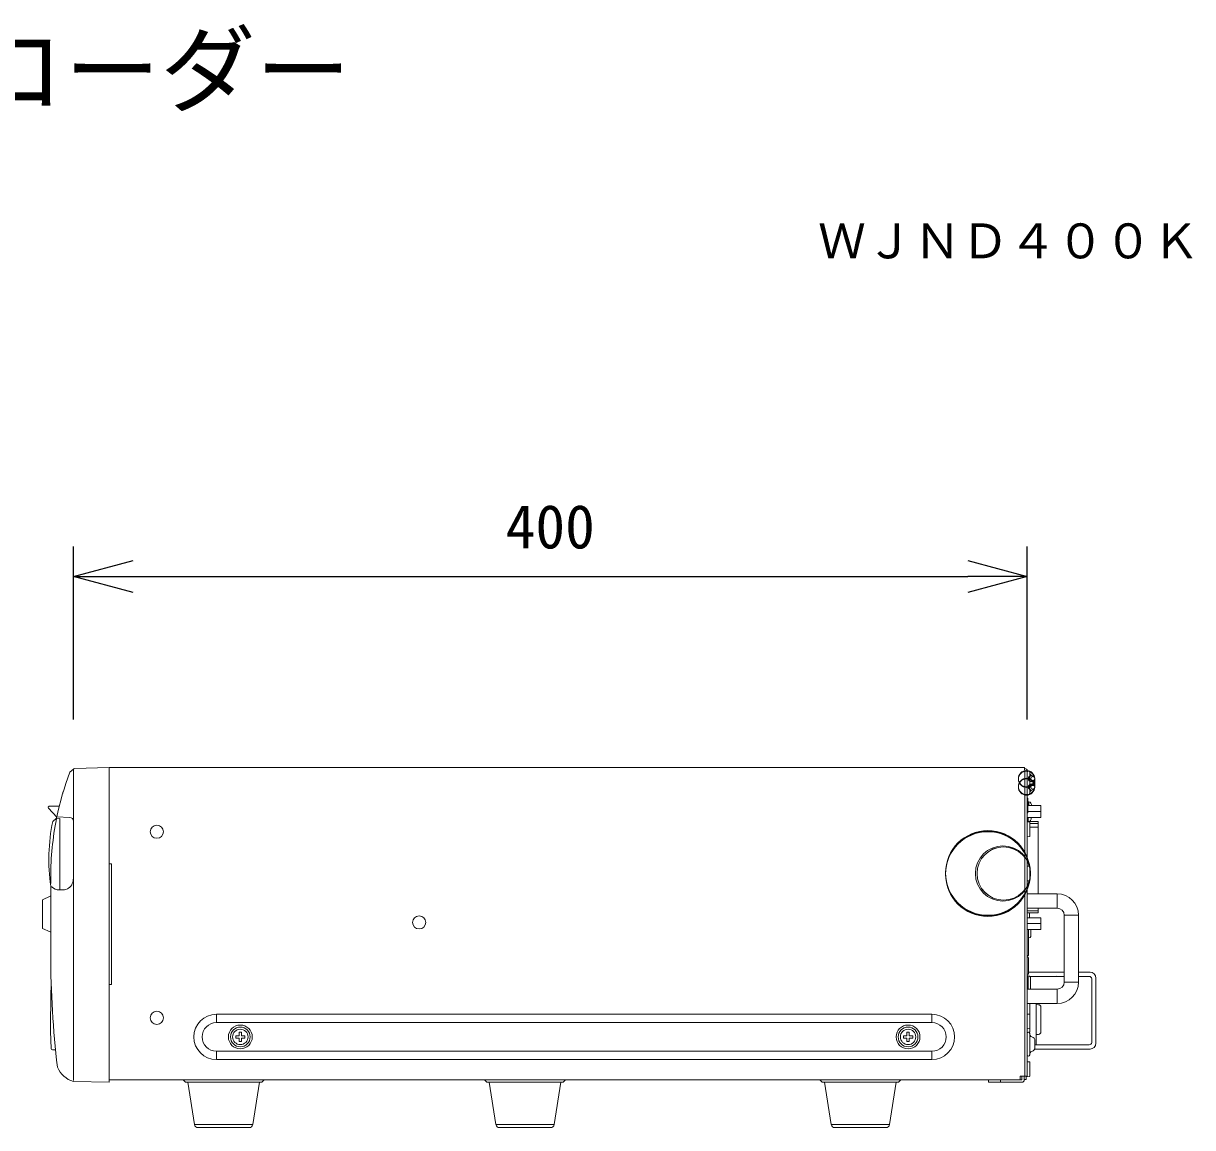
# Model space of a CAD drawing. Units: millimetres, scale not verified. Extents: x -63 to 62, y -56 to 57.
# Drawn here: x 10.77 to 59.8, y 10.51 to 56.79 of the extents above; entities that cross this region are included whole.
import ezdxf
from ezdxf.enums import TextEntityAlignment as Align

# ---------------------------------------------------------------- set-up
doc = ezdxf.new("R2010")
doc.units = ezdxf.units.MM
doc.header["$LTSCALE"] = 0.125
for name, color, linetype in [('0-0_0', 7, 'Continuous'), ('0-1_MOJI1', 7, 'Continuous'), ('0-3_TOUROKU', 7, 'Continuous'), ('0-4_SUNPO', 7, 'Continuous')]:
    doc.layers.add(name, color=color, linetype=linetype)
doc.layers.add('0-5_GAIKEI', color=1, linetype='Continuous', lineweight=18)
doc.styles.add('ＭＳ ゴシック', font='')
doc.styles.get('ＭＳ ゴシック').set_extended_font_data('MS Gothic')

# ---------------------------------------------------------------- blocks, each defined once
blk = doc.blocks.new('_Open30')
at = {"layer": '0-0_0'}
blk.add_line((0, 0), (-1, 0), dxfattribs=at)
blk.add_lwpolyline([(-1, 0.26795), (0, 0), (-1, -0.26795)], dxfattribs=at)
blk = doc.blocks.new('D1')
at = {"layer": '0-4_SUNPO'}
for p, q in [((206.3705, 215.1065), (206.3705, 222.3565)), ((246.3705, 215.1065), (246.3705, 222.3565)), ((208.8705, 221.1065), (243.8705, 221.1065))]:
    blk.add_line(p, q, dxfattribs=at)
at = {"layer": '0-4_SUNPO', "xscale": 2.5, "yscale": 2.5, "rotation": 180}
blk.add_blockref('_Open30', (206.3705, 221.1065), dxfattribs=at)
at = {"layer": '0-4_SUNPO', "xscale": 2.5, "yscale": 2.5}
blk.add_blockref('_Open30', (246.3705, 221.1065), dxfattribs=at)
at = {"layer": '0-4_SUNPO', "style": 'ＭＳ ゴシック'}
blk.add_text('400', height=1.833, dxfattribs=at).set_placement((224.4955, 221.7315), align=Align.BOTTOM_LEFT)

msp = doc.modelspace()

# ---------------------------------------------------------------- linework, layer by layer
at = {"layer": '0-5_GAIKEI', "color": 7}
for p, q in [((12.8881, 25.5476), (12.7198, 25.4096)), ((12.9181, 25.5589), (14.3698, 25.6096)), ((52.7498, 25.6096), (14.3698, 25.6096)), ((52.7498, 25.6096), (52.7498, 25.5014)), ((52.7498, 25.551), (52.7698, 25.551)), ((52.7498, 25.5014), (52.7698, 25.5014)), ((52.7698, 25.5596), (52.7698, 25.551)), ((52.7698, 25.5014), (52.7698, 12.6696)), ((52.8698, 12.6696), (52.8698, 25.4596)), ((12.1738, 23.5164), (11.8233, 23.8981)), ((12.2784, 23.9819), (11.8602, 23.9819)), ((12.1602, 23.4822), (12.0018, 23.3396)), ((11.9198, 20.6253), (11.9198, 17.7642)), ((11.8898, 20.2096), (11.5698, 20.0596)), ((11.9198, 20.2096), (11.8898, 20.2096)), ((11.5698, 18.8596), (11.5698, 20.0596)), ((11.8898, 18.7096), (11.5698, 18.8596)), ((11.9198, 18.7096), (11.8898, 18.7096)), ((11.9263, 16.209), (11.9039, 14.5521)), ((11.9039, 14.547), (11.9378, 13.8174)), ((11.9868, 13.7706), (12.1202, 13.7683)), ((14.3698, 12.4096), (12.8698, 12.4357)), ((14.3698, 12.5096), (14.3698, 12.4096)), ((14.3698, 12.5096), (52.6398, 12.5096)), ((52.8698, 12.6696), (52.5698, 12.6696)), ((52.5698, 12.6696), (52.5698, 12.5096)), ((52.6398, 12.5096), (52.6398, 12.6696))]:
    msp.add_line(p, q, dxfattribs=at)
at = {"layer": '0-5_GAIKEI'}
for p, q in [((12.8698, 12.4849), (12.8698, 25.5089)), ((14.3698, 25.6096), (14.3698, 12.5096)), ((52.9698, 24.5096), (52.9698, 25.4096)), ((53.1228, 25.2367), (53.0268, 25.2824)), ((53.1788, 25.1546), (53.1795, 25.1546)), ((53.1798, 25.1396), (53.1798, 24.7795)), ((53.1228, 24.6824), (53.0268, 24.6367)), ((53.1795, 24.7646), (53.1788, 24.7646)), ((52.8698, 24.3132), (52.8828, 24.312)), ((52.8916, 23.7145), (52.8916, 24.3046)), ((52.8916, 24.1596), (52.9317, 24.1596)), ((52.9317, 24.0116), (52.9317, 24.1596)), ((52.8698, 23.7059), (52.8828, 23.7071)), ((52.8916, 24.0116), (53.4438, 24.0116)), ((52.8916, 23.7616), (53.4438, 23.7616)), ((53.4438, 24.0116), (53.4438, 23.5116)), ((12.1613, 23.4547), (12.2998, 23.4596)), ((12.1763, 23.5285), (12.7243, 23.5094)), ((12.2998, 20.4696), (12.2998, 23.4596)), ((12.8691, 20.9596), (12.8691, 23.3595)), ((52.8698, 23.5116), (53.4438, 23.5116)), ((53.3198, 23.3446), (52.8698, 23.3446)), ((52.8698, 23.3202), (52.9716, 23.3113)), ((52.9117, 23.3446), (52.9117, 23.5116)), ((52.9716, 22.7078), (52.9716, 23.3113)), ((52.9716, 23.2579), (53.3198, 23.2579)), ((52.9716, 23.0972), (53.3198, 23.0972)), ((53.0476, 23.5056), (53.0491, 23.5115)), ((53.048, 23.5053), (53.0476, 23.5056)), ((53.3198, 23.3445), (53.3198, 20.3096)), ((52.8698, 22.6989), (52.9716, 22.7078)), ((14.3698, 21.5696), (14.3898, 21.5696)), ((14.3698, 21.5596), (14.4698, 21.5596)), ((14.3898, 21.5596), (14.3898, 21.5696)), ((14.4698, 16.5096), (14.4698, 21.5596)), ((52.8698, 21.4702), (52.9628, 21.462)), ((52.9716, 20.8645), (52.9716, 21.4546)), ((52.9913, 21.3596), (52.9924, 21.3596)), ((52.9913, 21.2096), (53.0077, 21.2096)), ((53.0077, 21.1096), (52.9913, 21.1096)), ((11.9198, 21.0213), (11.9198, 20.7374)), ((11.9198, 20.5996), (11.9569, 20.5996)), ((52.8698, 20.8489), (52.9628, 20.8571)), ((52.9924, 20.9596), (52.9913, 20.9596)), ((12.265, 20.4696), (12.4325, 20.4696)), ((52.8698, 20.3096), (54.1198, 20.3096)), ((54.1198, 20.3096), (54.1198, 19.7096)), ((52.8698, 19.7096), (54.1198, 19.7096)), ((53.3198, 19.7096), (53.3198, 19.5176)), ((52.8698, 19.6012), (53.3198, 19.6012)), ((52.8698, 19.5176), (53.3198, 19.5176)), ((52.8698, 19.3076), (53.4438, 19.3076)), ((52.9628, 19.3076), (52.9628, 19.5146)), ((53.4438, 19.3076), (53.4438, 18.8076)), ((55.0198, 19.4096), (54.4198, 19.4096)), ((54.4198, 19.4096), (54.4198, 16.6096)), ((55.0198, 19.4096), (55.0198, 16.6096)), ((52.8698, 19.0576), (53.4438, 19.0576)), ((52.8698, 18.8076), (53.4438, 18.8076)), ((52.9198, 18.8076), (52.9198, 17.7296)), ((53.0214, 18.5154), (53.0214, 18.8076)), ((52.9198, 18.4596), (52.9317, 18.4596)), ((52.8698, 17.7296), (52.9198, 17.7296)), ((52.9198, 17.6096), (52.9198, 16.9396)), ((52.8698, 16.9396), (52.9198, 16.9396)), ((52.8698, 16.8746), (52.9117, 16.8746)), ((52.9117, 16.3096), (52.9117, 16.8746)), ((52.9198, 17.0296), (54.4198, 17.0296)), ((52.9777, 16.8496), (54.4198, 16.8496)), ((53.0014, 16.3096), (53.0014, 16.8187)), ((54.4154, 17.0296), (54.4198, 17.0293)), ((55.0198, 17.0296), (55.4998, 17.0296)), ((55.0198, 16.8496), (55.4698, 16.8496)), ((55.5698, 16.7496), (55.5698, 14.0796)), ((55.7498, 16.7796), (55.7498, 14.0496)), ((14.4698, 16.5096), (14.3698, 16.5096)), ((14.3698, 16.4996), (14.3898, 16.4996)), ((14.3898, 16.4996), (14.3898, 16.5096)), ((54.1198, 16.3096), (52.8698, 16.3096)), ((54.1198, 15.7096), (54.1198, 16.3096)), ((55.0198, 16.6096), (54.4198, 16.6096)), ((54.1198, 15.7096), (52.8698, 15.7096)), ((52.9716, 14.5145), (52.9716, 15.7096)), ((53.2398, 15.7096), (53.2398, 13.9796)), ((18.8698, 15.2596), (18.8698, 14.9096)), ((48.8698, 15.2596), (18.8698, 15.2596)), ((48.8698, 15.2596), (48.8698, 14.9096)), ((52.8698, 15.2702), (52.9628, 15.262)), ((53.342, 15.6617), (53.2398, 15.6639)), ((53.4398, 15.5617), (53.4398, 14.5174)), ((48.8698, 14.9096), (18.8698, 14.9096)), ((19.6748, 14.2596), (19.6748, 14.3596)), ((19.6748, 14.3596), (19.8198, 14.3596)), ((19.6748, 14.2596), (19.8198, 14.2596)), ((19.8198, 14.5046), (19.8198, 14.3596)), ((19.8198, 14.5046), (19.9198, 14.5046)), ((19.8198, 14.1146), (19.8198, 14.2596)), ((19.9198, 14.5046), (19.9198, 14.3596)), ((19.9198, 14.3596), (20.0648, 14.3596)), ((19.9198, 14.2596), (19.9198, 14.1146)), ((20.0648, 14.2596), (19.9198, 14.2596)), ((20.0648, 14.3596), (20.0648, 14.2596)), ((47.6748, 14.3596), (47.8198, 14.3596)), ((47.6748, 14.2596), (47.6748, 14.3596)), ((47.6748, 14.2596), (47.8198, 14.2596)), ((47.8198, 14.5046), (47.9198, 14.5046)), ((47.8198, 14.5046), (47.8198, 14.3596)), ((47.8198, 14.1146), (47.8198, 14.2596)), ((47.9198, 14.5046), (47.9198, 14.3596)), ((47.9198, 14.3596), (48.0648, 14.3596)), ((48.0648, 14.2596), (47.9198, 14.2596)), ((47.9198, 14.2596), (47.9198, 14.1146)), ((48.0648, 14.3596), (48.0648, 14.2596)), ((52.8698, 14.6489), (52.9628, 14.6571)), ((52.8698, 14.4989), (52.8918, 14.5009)), ((52.8828, 14.493), (52.8828, 14.5001)), ((52.9403, 14.5051), (52.9628, 14.5071)), ((52.9698, 13.5596), (52.9698, 14.4596)), ((53.1228, 14.2867), (53.0376, 14.3273)), ((53.342, 14.4174), (53.2398, 14.4152)), ((19.9198, 14.1146), (19.8198, 14.1146)), ((47.9198, 14.1146), (47.8198, 14.1146)), ((53.1228, 13.7324), (53.0376, 13.6918)), ((55.4998, 13.7996), (53.177, 13.7996)), ((55.4698, 13.9796), (53.1793, 13.9796)), ((53.1795, 14.2047), (53.1795, 13.8144)), ((18.8698, 13.3596), (18.8698, 13.7096)), ((18.8698, 13.7096), (48.8698, 13.7096)), ((18.8698, 13.3596), (48.8698, 13.3596)), ((48.8698, 13.3596), (48.8698, 13.7096)), ((52.8698, 13.2702), (52.9628, 13.262)), ((52.9716, 12.6645), (52.9716, 13.2546)), ((17.4698, 12.5096), (17.5698, 12.4096)), ((20.7698, 12.4096), (17.5698, 12.4096)), ((17.9498, 10.6362), (17.6698, 12.4096)), ((20.3898, 10.6362), (20.6698, 12.4096)), ((20.8698, 12.5096), (20.7698, 12.4096)), ((30.1098, 12.5096), (30.2098, 12.4096)), ((33.4098, 12.4096), (30.2098, 12.4096)), ((30.5898, 10.6362), (30.3098, 12.4096)), ((33.0298, 10.6362), (33.3098, 12.4096)), ((33.5098, 12.5096), (33.4098, 12.4096)), ((44.1698, 12.5096), (44.2698, 12.4096)), ((47.4698, 12.4096), (44.2698, 12.4096)), ((44.6498, 10.6362), (44.3698, 12.4096)), ((47.0898, 10.6362), (47.3698, 12.4096)), ((47.5698, 12.5096), (47.4698, 12.4096)), ((51.2398, 12.4096), (51.2398, 12.5096)), ((52.6398, 12.4096), (51.2398, 12.4096)), ((51.7398, 12.4096), (51.7398, 12.5096)), ((52.7398, 12.5096), (52.7398, 12.6696)), ((52.7398, 12.5296), (52.8198, 12.5296)), ((52.8198, 12.6696), (52.8198, 12.5296)), ((52.8198, 12.6446), (52.9628, 12.6571)), ((20.3898, 10.6362), (17.9498, 10.6362)), ((20.2416, 10.5096), (18.098, 10.5096)), ((33.0298, 10.6362), (30.5898, 10.6362)), ((32.8816, 10.5096), (30.738, 10.5096)), ((47.0898, 10.6362), (44.6498, 10.6362)), ((46.9416, 10.5096), (44.798, 10.5096))]:
    msp.add_line(p, q, dxfattribs=at)
for points in [[(54.1043, 17.0296), (54.0997, 17.0293), (54.0937, 17.0283), (54.0878, 17.0265)], [(54.0907, 16.8516), (54.0967, 16.8502), (54.1027, 16.8496), (54.1043, 16.8496)], [(54.4198, 16.8499), (54.4169, 16.8496), (54.4154, 16.8496)]]:
    msp.add_lwpolyline(points, dxfattribs=at)
for centre, radius in [((52.8373, 25.1342), 0.3425), ((52.8373, 24.7849), 0.3425), ((52.8389, 25.1121), 0.3425), ((52.8389, 24.807), 0.3425), ((53.0483, 25.1393), 0.1315), ((53.0579, 25.1375), 0.1221), ((53.1022, 25.1417), 0.0776), ((53.0485, 24.7826), 0.1315), ((53.0577, 24.7795), 0.1221), ((53.1022, 24.7774), 0.0776), ((16.3698, 22.9096), 0.275), ((51.2164, 21.163), 1.776), ((51.2164, 21.1561), 1.776), ((51.2169, 21.1839), 1.776), ((51.2169, 21.1352), 1.776), ((51.8504, 21.1596), 1.1584), ((51.8506, 21.1595), 1.1581), ((51.8772, 21.16), 1.1152), ((51.8772, 21.1588), 1.1152), ((27.3698, 19.1096), 0.275), ((16.3698, 15.1096), 0.275), ((19.8698, 14.3096), 0.5), ((19.8698, 14.3096), 0.4131), ((47.8698, 14.3096), 0.5), ((47.8698, 14.3096), 0.4131), ((19.8698, 14.3096), 0.3229), ((47.8698, 14.3096), 0.3229)]:
    msp.add_circle(centre, radius, dxfattribs=at)
at = {"layer": '0-5_GAIKEI', "color": 7}
for centre, radius, start, end in [((12.9198, 25.5089), 0.05, 92, 180), ((52.7698, 25.4596), 0.1, 0, 90), ((24.4198, 21.0096), 12.5, 159.39033, 168.58973), ((12.9281, 24.4119), 0.5167, 159.68043, 167.92328), ((11.8602, 23.9319), 0.05, 90, 222.5546), ((19.8398, 21.7381), 8, 168.45236, 187.99538), ((51.9198, 17.7641), 40, 179.9999, 186.78339), ((31.896, 15.1096), 20, 176.29557, 176.8486), ((11.9877, 16.3985), 0.05, 154.38594, 176.29557), ((11.9877, 13.8206), 0.05, 183.70443, 269), ((13.2065, 13.483), 1.1, 203.77551, 252.17873)]:
    msp.add_arc(centre, radius, start, end, dxfattribs=at)
at = {"layer": '0-5_GAIKEI'}
for centre, radius, start, end in [((52.9198, 25.4096), 0.05, 0, 172.50062), ((53.0698, 25.3727), 0.1, 180, 244.53666), ((53.0798, 25.1464), 0.1, 4.74426, 64.53662), ((53.0698, 24.5464), 0.1, 115.46334, 180), ((53.0798, 24.7727), 0.1, 295.46338, 355.25574), ((52.9198, 24.5096), 0.05, 180, 0), ((52.882, 24.3021), 0.01, 14.74783, 85), ((52.9317, 24.0596), 0.1, 26.18844, 90), ((52.4233, 23.8096), 0.6665, 17.64706, 26.18845), ((52.882, 23.717), 0.01, 275, 345.25217), ((24.4198, 21.0096), 12.5, 168.71946, 179.94593), ((12.7191, 23.3595), 0.15, 0, 88), ((52.9117, 23.4246), 0.1, 306.82203, 333.81156), ((52.4033, 23.6746), 0.6665, 333.81155, 345.29255), ((52.962, 21.4521), 0.01, 14.74783, 85), ((51.8507, 21.1596), 1.1591, 9.93581, 14.74783), ((11.9569, 20.5696), 0.03, 44.24072, 90), ((12.4325, 20.8896), 0.42, 270, 339.07517), ((12.2998, 20.9596), 0.5692, 337.26421, 0), ((52.962, 20.867), 0.01, 275, 345.25217), ((51.8507, 21.1596), 1.1591, 345.25217, 350.06419), ((12.265, 20.8696), 0.4, 224.24072, 270), ((54.1198, 19.4096), 0.9, 0, 90), ((54.1198, 19.4096), 0.3, 0, 90), ((52.9317, 18.5596), 0.1, 270, 333.81156), ((52.8398, 17.6096), 0.08, 0, 67.94667), ((52.9117, 16.7746), 0.1, 26.18844, 90), ((55.4698, 16.7496), 0.1, 0, 90), ((55.4998, 16.7796), 0.25, 0, 90), ((54.1198, 16.6096), 0.3, 270, 0), ((54.1198, 16.6096), 0.9, 270, 0), ((18.8698, 14.3096), 0.95, 90, 270), ((48.8698, 14.3096), 0.95, 270, 90), ((52.962, 15.2521), 0.01, 14.74783, 85), ((53.3398, 15.5617), 0.1, 0, 88.74555), ((18.8698, 14.3096), 0.6, 90, 270), ((48.8698, 14.3096), 0.6, 270, 90), ((52.9198, 14.4596), 0.05, 0, 180), ((52.962, 14.667), 0.01, 275, 345.25217), ((52.962, 14.517), 0.01, 275, 345.25217), ((53.0698, 14.4227), 0.1, 180, 241.29355), ((52.9853, 14.242), 0.1, 58.47948, 68.55254), ((53.0798, 14.1964), 0.1, 4.74426, 64.53662), ((53.3398, 14.5174), 0.1, 271.25445, 0), ((53.0798, 13.8227), 0.1, 295.46338, 355.25574), ((55.4698, 14.0796), 0.1, 270, 0), ((55.4998, 14.0496), 0.25, 270, 0), ((52.9198, 13.5596), 0.05, 180, 0), ((52.962, 13.2521), 0.01, 14.74783, 85), ((53.0698, 13.5964), 0.1, 118.70645, 180), ((52.9853, 13.7771), 0.1, 291.44746, 301.52052), ((52.6398, 12.5096), 0.1, 270, 0), ((52.962, 12.667), 0.01, 275, 345.25217), ((18.098, 10.6596), 0.15, 188.97263, 270), ((20.2416, 10.6596), 0.15, 270, 351.02737), ((30.738, 10.6596), 0.15, 188.97263, 270), ((32.8816, 10.6596), 0.15, 270, 351.02737), ((44.798, 10.6596), 0.15, 188.97263, 270), ((46.9416, 10.6596), 0.15, 270, 351.02737)]:
    msp.add_arc(centre, radius, start, end, dxfattribs=at)

# ---------------------------------------------------------------- block references
at = {"layer": '0-4_SUNPO'}
msp.add_blockref('D1', (-193.5007, -187.4969), dxfattribs=at)

# ---------------------------------------------------------------- texts
at = {"layer": '0-1_MOJI1', "style": 'ＭＳ ゴシック'}
msp.add_text('ネットワークディスクレコーダー', height=2.933, dxfattribs=at).set_placement((-35.5007, 52.5031), align=Align.BOTTOM_LEFT)
at = {"layer": '0-3_TOUROKU', "style": 'ＭＳ ゴシック'}
msp.add_text('ＷＪＮＤ４００Ｋ', height=1.466, dxfattribs=at).set_placement((44.0993, 46.5031), align=Align.BOTTOM_LEFT)

doc.saveas('drawing.dxf')
